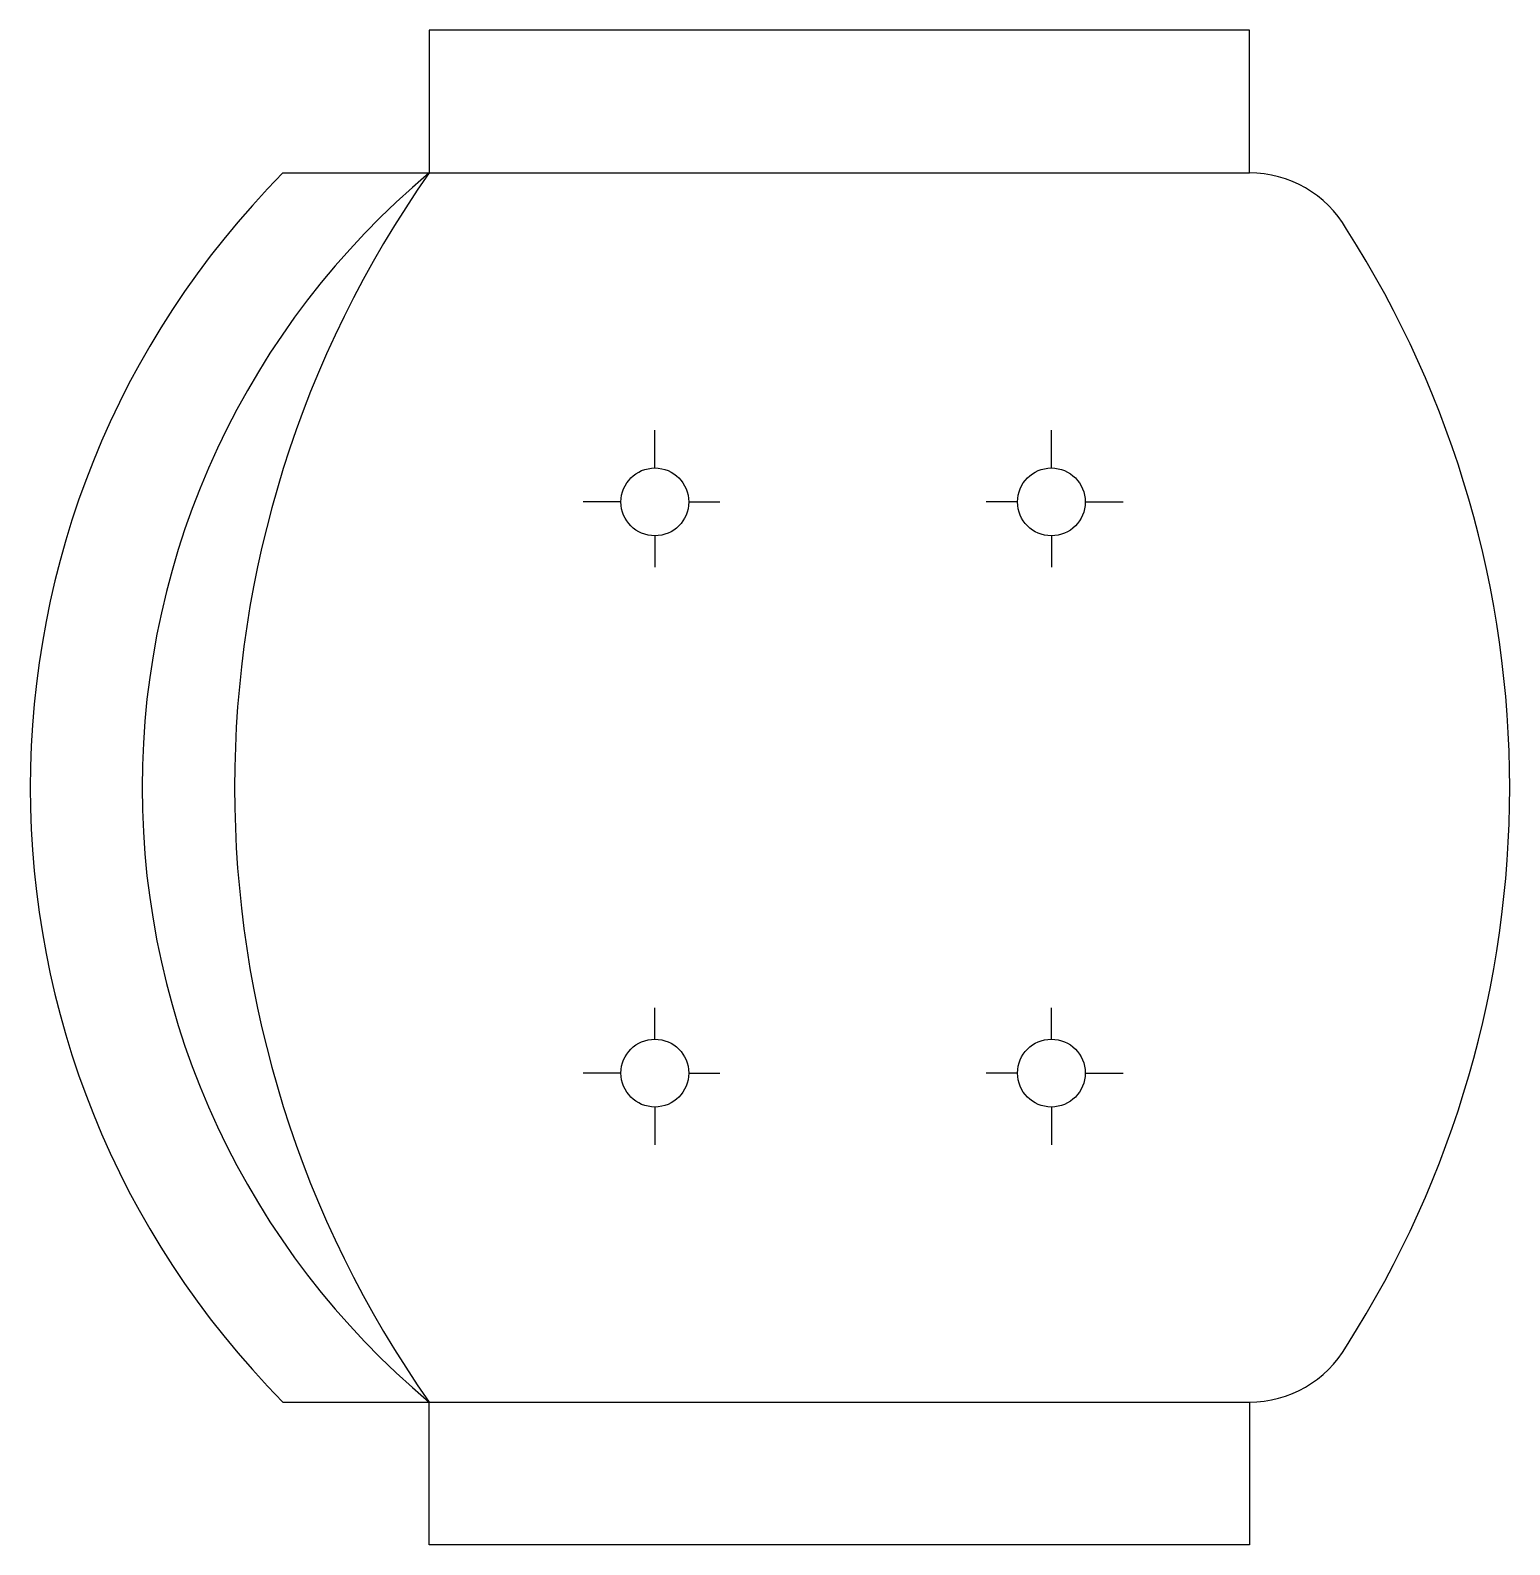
# Model space of a CAD drawing. Header units: millimetres. Extents: x -881.934 to -881.274, y 2730.473 to 2731.148.
import ezdxf

# ---------------------------------------------------------------- set-up
doc = ezdxf.new("R2010")
doc.units = ezdxf.units.MM
doc.header["$LTSCALE"] = 10
doc.layers.add('Móveis_cadeiras', color=2, linetype='Continuous')

msp = doc.modelspace()

# ---------------------------------------------------------------- linework, layer by layer
at = {"layer": 'Móveis_cadeiras'}
for p, q in [((-881.8209, 2731.08445), (-881.75563, 2731.08445)), ((-881.8209, 2730.53617), (-881.75563, 2730.53617))]:
    msp.add_line(p, q, dxfattribs=at)
at = {"layer": 'Móveis_cadeiras', "color": 1}
for p, q in [((-881.65498, 2730.95282), (-881.65498, 2730.96964)), ((-881.47804, 2730.95282), (-881.47804, 2730.96964)), ((-881.67011, 2730.93769), (-881.68694, 2730.93769)), ((-881.63985, 2730.93769), (-881.62591, 2730.93769)), ((-881.49317, 2730.93769), (-881.5071, 2730.93769)), ((-881.46291, 2730.93769), (-881.44608, 2730.93769)), ((-881.65498, 2730.92256), (-881.65498, 2730.90862)), ((-881.47804, 2730.92256), (-881.47804, 2730.90862)), ((-881.65498, 2730.69806), (-881.65498, 2730.712)), ((-881.47804, 2730.69806), (-881.47804, 2730.712)), ((-881.67011, 2730.68293), (-881.68694, 2730.68293)), ((-881.63985, 2730.68293), (-881.62591, 2730.68293)), ((-881.49317, 2730.68293), (-881.5071, 2730.68293)), ((-881.46291, 2730.68293), (-881.44608, 2730.68293)), ((-881.65498, 2730.6678), (-881.65498, 2730.65098)), ((-881.47804, 2730.6678), (-881.47804, 2730.65098))]:
    msp.add_line(p, q, dxfattribs=at)
at = {"layer": 'Móveis_cadeiras'}
for points in [[(-881.75563, 2731.08445), (-881.38973, 2731.08445), (-881.38973, 2731.14805), (-881.75563, 2731.14805)], [(-881.75563, 2730.53617), (-881.38973, 2730.53617), (-881.38973, 2730.47257), (-881.75563, 2730.47257)]]:
    msp.add_lwpolyline(points, close=True, dxfattribs=at)
at = {"layer": 'Móveis_cadeiras', "color": 1}
for centre in [(-881.65498, 2730.93769), (-881.47804, 2730.93769), (-881.65498, 2730.68293), (-881.47804, 2730.68293)]:
    msp.add_circle(centre, 0.01513, dxfattribs=at)
at = {"layer": 'Móveis_cadeiras'}
for centre, radius, start, end in [((-881.54396, 2730.81031), 0.38968, 135.29091, 224.70909), ((-881.52637, 2730.81031), 0.35737, 129.90452, 230.09548), ((-881.36641, 2730.81031), 0.47607, 144.84119, 215.15881), ((-881.38973, 2731.03445), 0.05, 29.95914, 90), ((-881.73589, 2730.81031), 0.46233, 327.39696, 32.60304), ((-881.38973, 2730.58617), 0.05, 270, 330.04086)]:
    msp.add_arc(centre, radius, start, end, dxfattribs=at)

doc.saveas('drawing.dxf')
